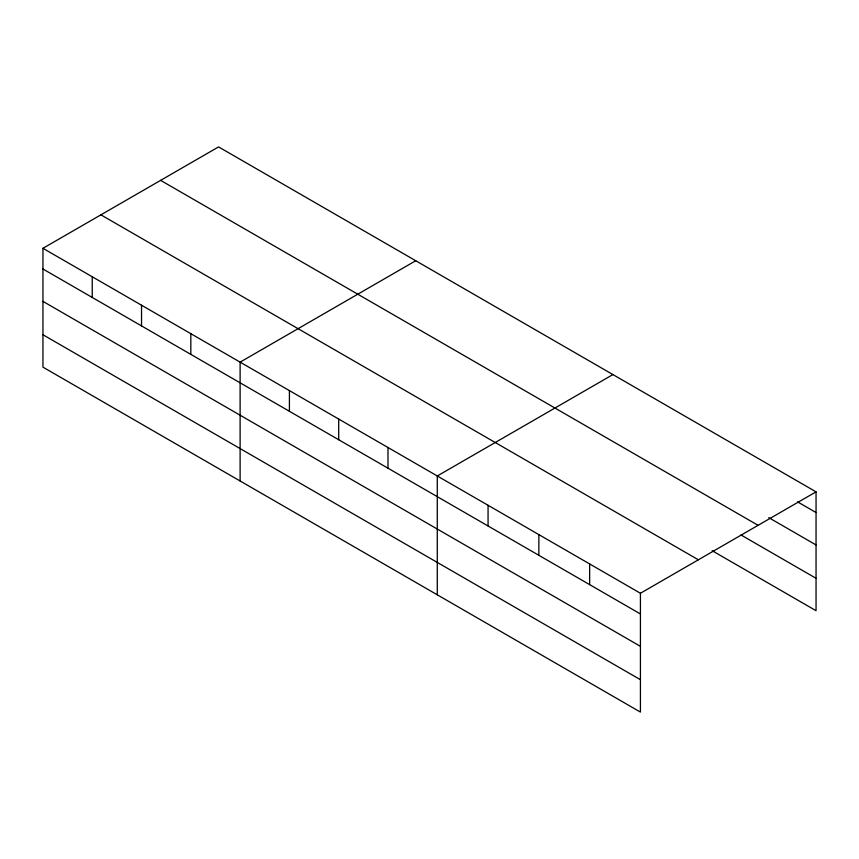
<?xml version="1.0" encoding="UTF-8"?>
<svg xmlns="http://www.w3.org/2000/svg" width="859" height="859" viewBox="0 0 859 859"><rect width="100%" height="100%" fill="white"/><g stroke="black" fill="none" stroke-linecap="round" stroke-linejoin="round"><path stroke-width="1.29" d="M640.427 646.333L640.427 593.258L42.95 248.305L42.95 367.147L640.427 712.09L640.427 646.333L42.95 301.38M712.175 550.716L816.05 610.695L816.05 491.853L218.573 146.91L42.95 248.305M415.745 260.739L240.112 362.144L240.112 480.976M612.907 374.578L437.285 475.972L437.285 594.804M640.427 593.258L816.05 491.853M797.581 501.881L816.05 512.544M768.73 517.612L816.05 544.939M160.622 180.369L758.089 525.321M741.027 534.985L816.05 578.3M100.911 214.847L698.378 559.8M42.95 268.996L640.427 613.949M42.95 334.752L640.427 679.705M589.639 563.934L589.639 584.625M538.851 534.609L538.851 555.301M488.062 505.296L488.062 525.987M387.989 447.518L387.989 468.209M338.704 419.052L338.704 439.744M289.408 390.598L289.408 411.289M190.827 333.679L190.827 354.37M141.531 305.224L141.531 325.915M92.246 276.77L92.246 297.461"/></g></svg>
